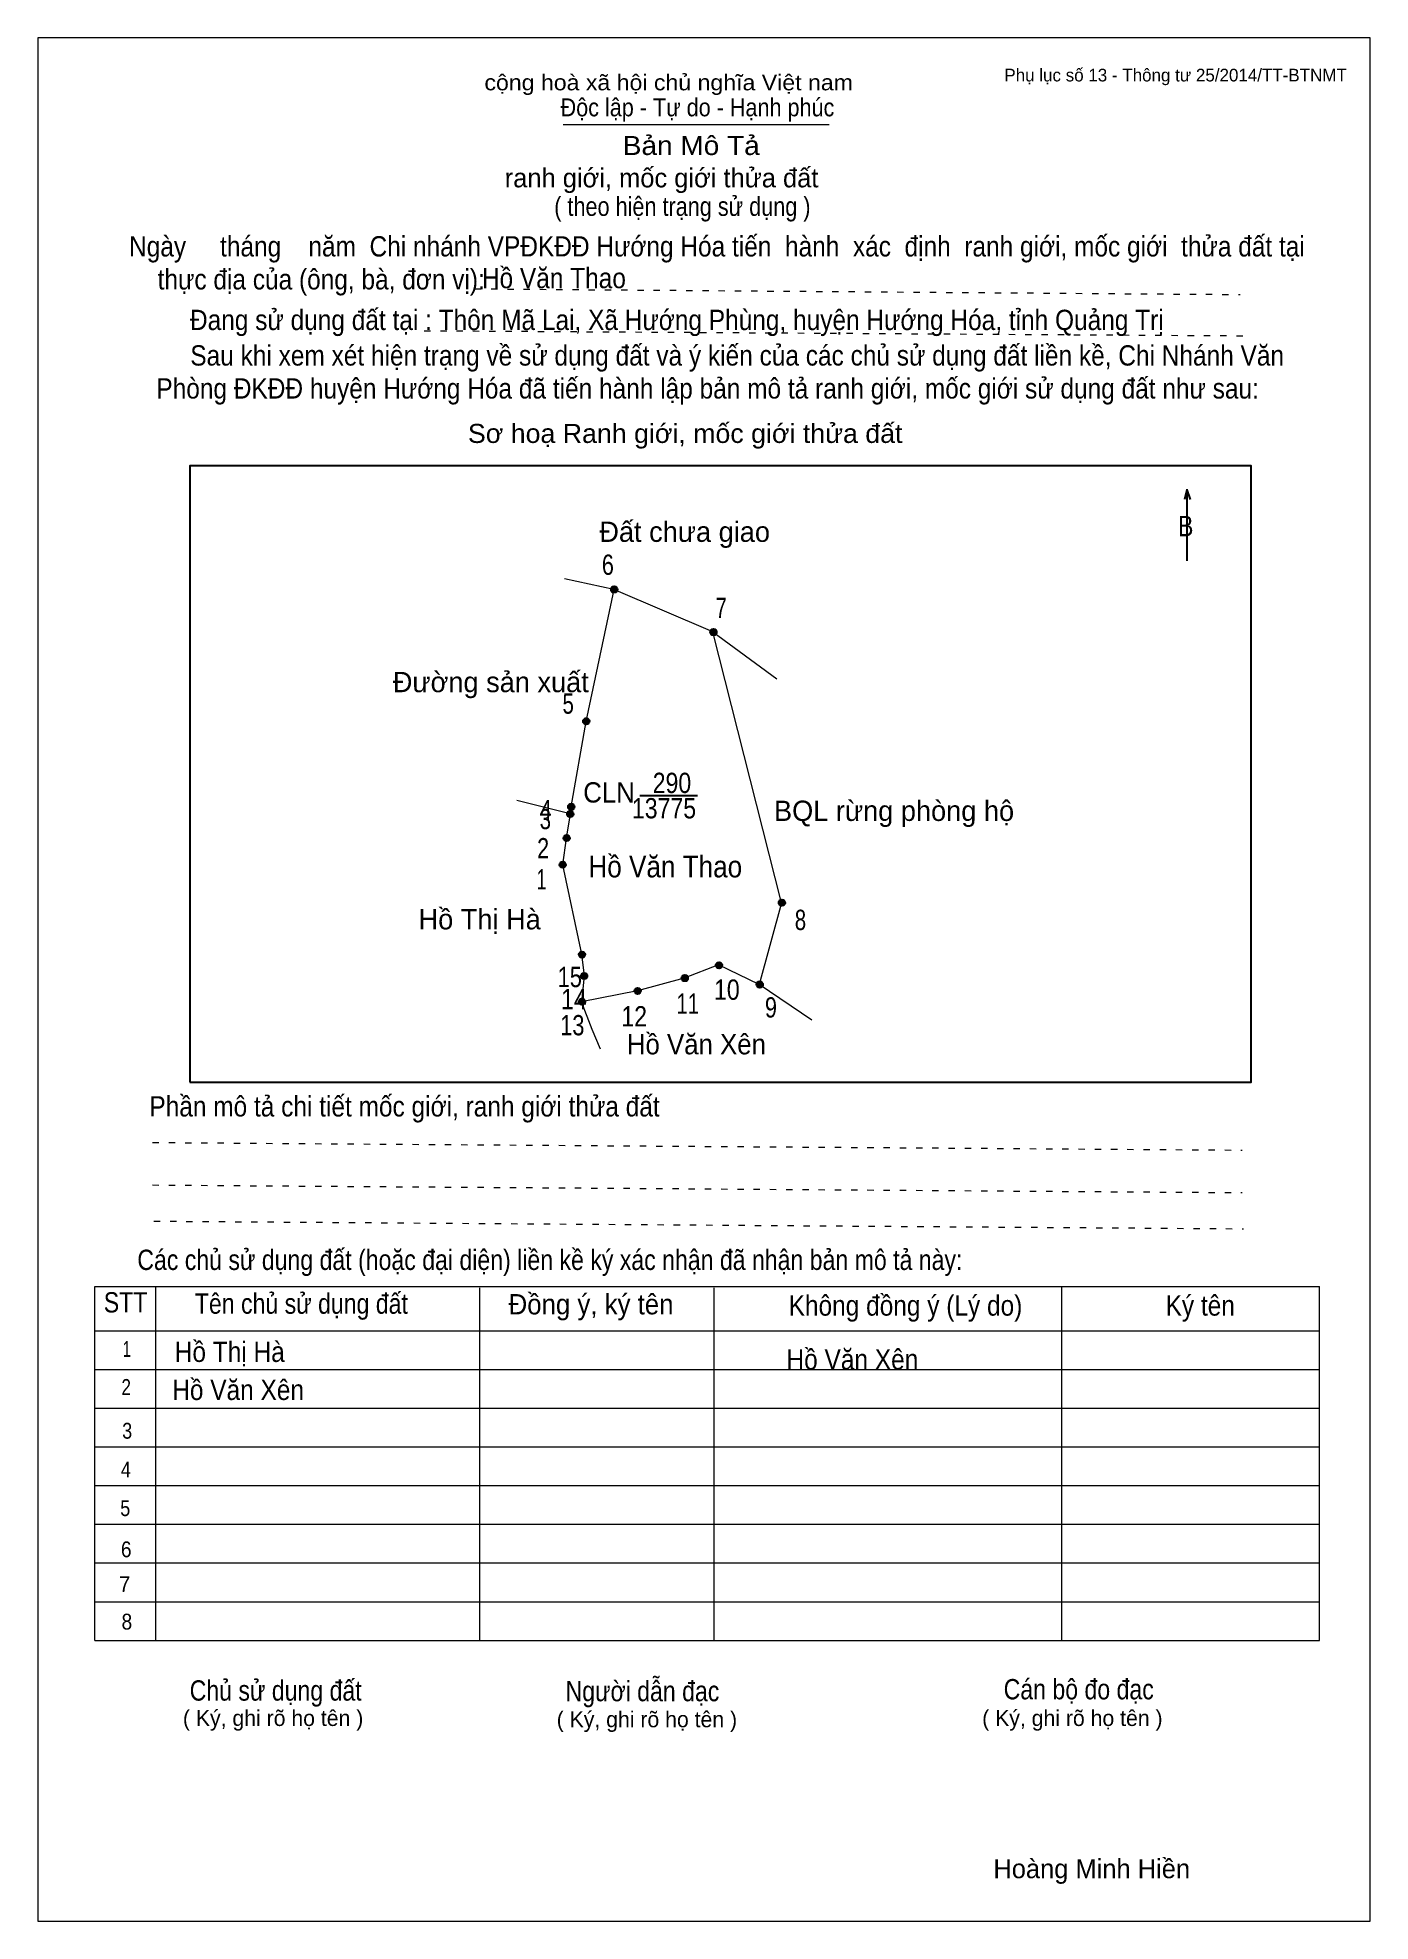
# Model space of a CAD drawing. Header units: centimetres. Extents: x 0 to 21, y 0 to 29.7.
import ezdxf
from ezdxf.enums import TextEntityAlignment as Align

# ---------------------------------------------------------------- set-up
doc = ezdxf.new("R2010")
doc.units = ezdxf.units.CM
doc.header["$LTSCALE"] = 0.13
doc.linetypes.add('DOTTED', pattern=[1.5, 0.3, -1.2])
for name, color, linetype, lineweight in [('1', 7, 'Continuous', 13), ('32', 7, 'Continuous', 25), ('33', 7, 'Continuous', 25), ('6', 7, 'Continuous', 13), ('62', 7, 'Continuous', 13)]:
    doc.layers.add(name, color=color, linetype=linetype, lineweight=lineweight)
for name, color, linetype in [('2', 7, 'Continuous'), ('34', 7, 'Continuous'), ('63', 7, 'Continuous')]:
    doc.layers.add(name, color=color, linetype=linetype)

msp = doc.modelspace()

# ---------------------------------------------------------------- hatches: boundary and pattern name
at = {"layer": '32'}
for points in [[(9.1352, 21, 1), (9.0352, 21, 1)], [(10.6995, 20.3272, 1), (10.5995, 20.3272, 1)], [(8.6944, 18.922, 1), (8.5944, 18.922, 1)], [(8.4581, 17.5718, 1), (8.3581, 17.5718, 1)], [(8.4412, 17.4584, 1), (8.3412, 17.4584, 1)], [(8.3852, 17.0799, 1), (8.2852, 17.0799, 1)], [(8.3231, 16.6604, 1), (8.2231, 16.6604, 1)], [(11.7769, 16.0605, 1), (11.6769, 16.0605, 1)], [(8.6269, 15.2426, 1), (8.5269, 15.2426, 1)], [(8.6606, 14.9051, 1), (8.5606, 14.9051, 1)], [(10.2471, 14.8713, 1), (10.1471, 14.8713, 1)], [(10.7872, 15.0738, 1), (10.6872, 15.0738, 1)], [(9.5045, 14.6688, 1), (9.4045, 14.6688, 1)], [(11.4286, 14.77, 1), (11.3286, 14.77, 1)], [(8.6269, 14.5, 1), (8.5269, 14.5, 1)]]:
    msp.add_hatch(color=256, dxfattribs=at).paths.add_polyline_path(points)

# ---------------------------------------------------------------- linework, layer by layer
at = {"layer": '1'}
msp.add_lwpolyline([(21, 0), (21, 29.7), (0, 29.7), (0, 0)], close=True, dxfattribs=at)
at = {"layer": '32'}
for centre in [(9.0852, 21), (10.6495, 20.3272), (8.6444, 18.922), (8.4081, 17.5718), (8.3912, 17.4584), (8.3352, 17.0799), (8.2731, 16.6604), (11.7269, 16.0605), (8.5769, 15.2426), (8.6106, 14.9051), (10.1971, 14.8713), (10.7372, 15.0738), (9.4545, 14.6688), (11.3786, 14.77), (8.5769, 14.5)]:
    msp.add_circle(centre, 0.05, dxfattribs=at)
at = {"layer": '33'}
msp.add_line((9.49, 17.75), (10.4, 17.75), dxfattribs=at)
at = {"layer": '6'}
for p, q in [((9.08, 21), (8.3, 21.17)), ((10.64, 20.33), (11.65, 19.59)), ((8.39, 17.46), (7.55, 17.67)), ((11.72, 16.06), (11.37, 14.77)), ((12.2, 14.21), (11.37, 14.77))]:
    msp.add_line(p, q, dxfattribs=at)
for points in [[(9.08, 21), (8.64, 18.92), (8.4, 17.57), (8.39, 17.46)], [(11.72, 16.06), (10.64, 20.33), (9.08, 21)], [(8.39, 17.46), (8.33, 17.08), (8.27, 16.66), (8.57, 15.25), (8.61, 14.91), (8.57, 14.5)], [(11.37, 14.77), (10.73, 15.08), (10.19, 14.87), (9.45, 14.67), (8.57, 14.5)], [(8.87, 13.75), (8.74, 14.06), (8.57, 14.5)]]:
    msp.add_lwpolyline(points, dxfattribs=at)
at = {"layer": '62'}
for p, q in [((8.28, 28.33), (12.47, 28.33)), ((0.9, 10.01), (20.2, 10.01)), ((0.9, 4.43), (0.9, 10.01)), ((1.86, 4.43), (1.86, 10.01)), ((6.97, 4.43), (6.97, 9.99)), ((10.66, 4.43), (10.66, 9.99)), ((16.14, 4.43), (16.14, 10.01)), ((20.2, 4.43), (20.2, 10.01)), ((0.9, 9.31), (20.2, 9.31)), ((0.9, 8.7), (20.2, 8.7)), ((0.9, 8.09), (20.2, 8.09)), ((0.9, 7.48), (20.2, 7.48)), ((0.9, 6.87), (20.2, 6.87)), ((0.9, 6.26), (20.2, 6.26)), ((0.9, 5.65), (20.2, 5.65)), ((0.9, 5.04), (20.2, 5.04)), ((0.9, 4.43), (20.2, 4.43))]:
    msp.add_line(p, q, dxfattribs=at)
at = {"layer": '62', "linetype": 'DOTTED'}
for p, q in [((6.89, 25.74), (18.95, 25.65)), ((6.09, 25.08), (19.04, 25)), ((1.81, 12.28), (18.98, 12.16)), ((1.81, 11.61), (18.98, 11.49)), ((1.83, 11.04), (19, 10.92))]:
    msp.add_line(p, q, dxfattribs=at)
at = {"layer": '62', "lineweight": 25}
for p, q in [((18.11, 22.58), (18.11, 21.45)), ((18.11, 22.57), (18.07, 22.42)), ((18.11, 22.57), (18.16, 22.42))]:
    msp.add_line(p, q, dxfattribs=at)
msp.add_lwpolyline([(2.4, 13.23), (19.12, 13.23), (19.12, 22.95), (2.4, 22.95)], close=True, dxfattribs=at)

# ---------------------------------------------------------------- texts
at = {"layer": '2', "width": 0.9}
msp.add_text('Hồ Văn Thao', height=0.3416, dxfattribs=at).set_placement((9.89, 16.46), align=Align.CENTER)
at = {"layer": '32'}
for s, width, p in [('6', 0.8, (8.985, 21.23)), ('7', 0.75, (10.77, 20.55)), ('5', 0.75, (8.36, 19.04)), ('4', 0.8, (8.005, 17.36)), ('3', 0.75, (8, 17.22)), ('2', 0.8, (7.965, 16.76)), ('1', 0.65, (7.94, 16.27)), ('8', 0.75, (12.02, 15.63)), ('15', 0.8, (8.385, 14.73)), ('10', 0.85, (10.86, 14.53)), ('14', 0.85, (8.45, 14.38)), ('11', 0.75, (10.245, 14.31)), ('9', 0.8, (11.555, 14.25)), ('13', 0.8, (8.425, 13.97)), ('12', 0.85, (9.4, 14.11))]:
    msp.add_text(s, height=0.32, dxfattribs=dict(at, width=width)).set_placement(p, align=Align.CENTER)
at = {"layer": '33'}
for s, p in [('Đất chưa giao', (10.195, 21.75)), ('Đường sản xuất', (7.14, 19.38)), ('BQL rừng phòng hộ', (13.495, 17.35)), ('Hồ Thị Hà', (6.965, 15.64))]:
    msp.add_text(s, height=0.32, dxfattribs=at).set_placement(p, align=Align.CENTER)
at = {"layer": '33', "width": 0.95}
msp.add_text('CLN', height=0.32, dxfattribs=at).set_placement((9.41, 17.64), align=Align.RIGHT)
at = {"layer": '33'}
for s, width, p in [('290', 0.85, (9.995, 17.79)), ('13775', 0.85, (9.87, 17.39)), ('Hồ Văn Xên', 0.95, (10.38, 13.67))]:
    msp.add_text(s, height=0.32, dxfattribs=dict(at, width=width)).set_placement(p, align=Align.CENTER)
at = {"layer": '34', "width": 0.9}
for s, p in [('Hồ Văn Thao', (7, 25.75)), ('Hồ Thị Hà', (2.16, 8.82)), ('Hồ Văn Xên', (11.8, 8.7)), ('Hồ Văn Xên', (2.12, 8.22))]:
    msp.add_text(s, height=0.32, dxfattribs=at).set_placement(p)
at = {"layer": '62'}
for s, height, width, p in [('cộng hoà xã hội chủ nghĩa Việt nam', 0.2474, 1.1, (7.04, 28.87)), ('Độc lập - Tự do - Hạnh phúc', 0.2828, 0.9, (8.24, 28.46)), ('Bản Mô Tả', 0.3, 1.1, (9.22, 27.85)), ('( theo hiện trạng sử dụng )', 0.3, 0.85, (8.14, 26.89)), ('Ngày     tháng    năm  Chi nhánh VPĐKĐĐ Hướng Hóa tiến  hành  xác  định  ranh giới, mốc giới  thửa đất tại ', 0.32, 0.9, (1.44, 26.25)), ('thực địa của (ông, bà, đơn vị): ', 0.32, 0.9, (1.89, 25.73)), ('Đang sử dụng đất tại : Thôn Mã Lai, Xã Hướng Phùng, huyện Hướng Hóa, tỉnh Quảng Trị', 0.32, 0.9, (2.4, 25.09)), ('     Sau khi xem xét hiện trạng về sử dụng đất và ý kiến của các chủ sử dụng đất liền kề, Chi Nhánh Văn ', 0.32, 0.9, (1.87, 24.53)), ('Phòng ĐKĐĐ huyện Hướng Hóa đã tiến hành lập bản mô tả ranh giới, mốc giới sử dụng đất như sau:', 0.32, 0.9, (1.87, 24.01)), ('Sơ hoạ Ranh giới, mốc giới thửa đất', 0.3, 1.05, (6.78, 23.31)), ('B', 0.32, 0.85, (17.97, 21.84)), ('Phần mô tả chi tiết mốc giới, ranh giới thửa đất ', 0.32, 0.9, (1.76, 12.69)), ('Các chủ sử dụng đất (hoặc đại diện) liền kề ký xác nhận đã nhận bản mô tả này:', 0.32, 0.85, (1.57, 10.27))]:
    msp.add_text(s, height=height, dxfattribs=dict(at, width=width)).set_placement(p)
msp.add_text('ranh giới, mốc giới thửa đất', height=0.3, dxfattribs=at).set_placement((7.36, 27.34))
for s, height, width, p in [('STT', 0.32, 0.85, (1.385, 9.6)), ('Tên chủ sử dụng đất', 0.32, 0.85, (4.155, 9.58)), ('Đồng ý, ký tên', 0.32, 0.95, (8.72, 9.57)), ('Không đồng ý (Lý do)', 0.32, 0.9, (13.675, 9.55)), ('Ký tên', 0.32, 0.9, (18.32, 9.55)), ('1', 0.25, 0.7, (1.405, 8.9)), ('2', 0.25, 0.8, (1.395, 8.3)), ('3', 0.25, 0.85, (1.41, 7.61)), ('4', 0.25, 0.85, (1.39, 7)), ('5', 0.25, 0.85, (1.38, 6.39)), ('6', 0.25, 0.9, (1.395, 5.74)), ('7', 0.25, 0.95, (1.37, 5.19)), ('8', 0.25, 0.9, (1.405, 4.6)), ('Người dẫn đạc', 0.32, 0.85, (9.53, 3.47)), ('Chủ sử dụng đất', 0.32, 0.85, (3.75, 3.48)), ('Cán bộ đo đạc', 0.32, 0.85, (16.405, 3.5))]:
    msp.add_text(s, height=height, dxfattribs=dict(at, width=width)).set_placement(p, align=Align.CENTER)
for p in [(3.71, 3.08), (9.6, 3.06), (16.305, 3.08)]:
    msp.add_text('( Ký, ghi rõ họ tên )', height=0.25, dxfattribs=at).set_placement(p, align=Align.CENTER)
at = {"layer": '63'}
msp.add_text('Phụ lục số 13 - Thông tư 25/2014/TT-BTNMT', height=0.2, dxfattribs=at).set_placement((20.63, 29.01), align=Align.RIGHT)
msp.add_text('Hoàng Minh Hiền', height=0.3, dxfattribs=at).set_placement((16.61, 0.68), align=Align.CENTER)

doc.saveas('drawing.dxf')
